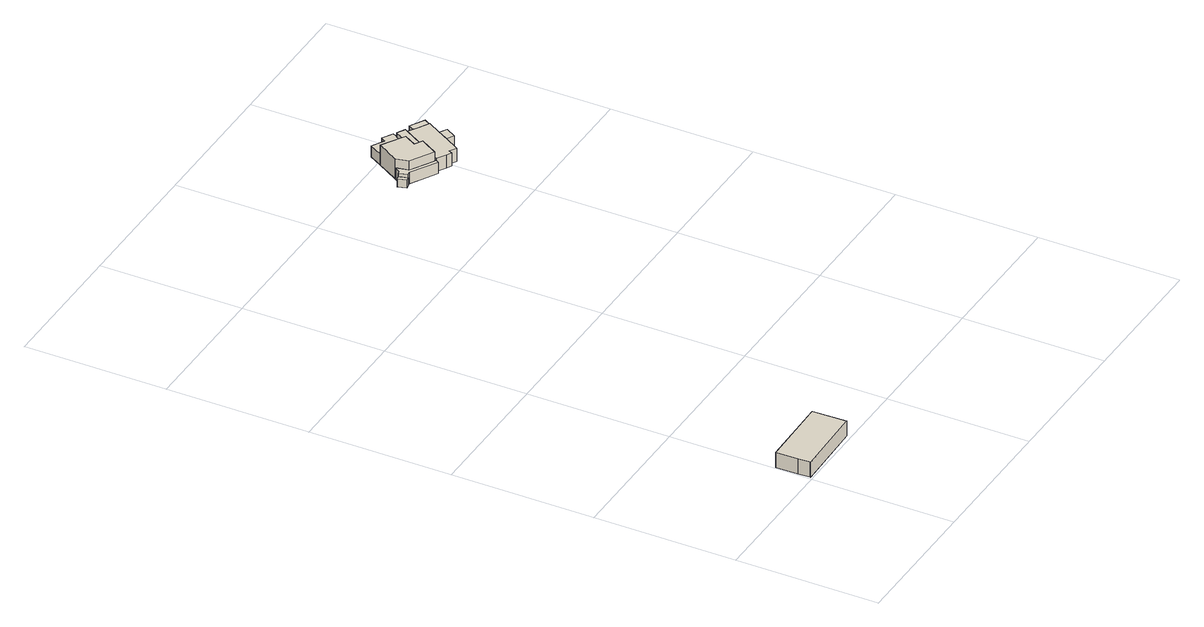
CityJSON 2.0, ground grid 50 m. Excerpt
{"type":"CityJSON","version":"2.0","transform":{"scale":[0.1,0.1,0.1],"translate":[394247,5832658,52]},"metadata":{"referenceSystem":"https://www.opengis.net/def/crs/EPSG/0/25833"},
"CityObjects":{
"building1":{"type":"Building","attributes":{"Gemeindeschluessel":"11000003","BezugspunktDach":"2200","function":"31001_2142","measuredHeight":5.61,"storeysAboveGround":2},"address":[{"country":"Germany","locality":"Berlin","thoroughfareNumber":"18 (1)","thoroughfareName":"Am Posseberg"}],"geometry":[{"type":"Solid","lod":"1","boundaries":[[[[0,1,2,3,4,5]],[[6,7,8,9,10,11]],[[6,11,5,4]],[[7,6,4,3]],[[8,7,3,2]],[[9,8,2,1]],[[10,9,1,0]],[[11,10,0,5]]]]}]},
"building2":{"type":"Building","attributes":{"Gemeindeschluessel":"11000003","BezugspunktDach":"2200","function":"51009_1610","measuredHeight":3,"storeysAboveGround":0},"address":[{"country":"Germany","locality":"Berlin"}],"geometry":[{"type":"Solid","lod":"1","boundaries":[[[[12,13,14,15]],[[16,17,18,19]],[[16,19,15,14]],[[17,16,14,13]],[[18,17,13,12]],[[19,18,12,15]]]]}]},
"building3":{"type":"Building","attributes":{"Gemeindeschluessel":"11000003","function":"31001_2010"},"address":[{"country":"Germany","locality":"Berlin","thoroughfareNumber":"32","thoroughfareName":"Am Posseberg"}],"children":["building3-1","building3-2","building3-3","building3-4","building3-5","building3-6","building3-7"]},
"building3-1":{"type":"BuildingPart","attributes":{"BezugspunktDach":"2200","measuredHeight":7.51,"storeysAboveGround":2},"parents":["building3"],"geometry":[{"type":"MultiSurface","lod":"1","boundaries":[[[20,21,22,23,24,25,26]],[[27,28,29,30,31,32,33]],[[27,33,26,25]],[[34,35,36,25,24]],[[37,38,39,28,24,23]],[[40,38,23,22]],[[41,42,43,44,30,22,21]],[[45,41,31,21,20]],[[33,46,45,20,26]],[[47,28,27,36,35,34]],[[29,28,39,38,37]],[[48,30,29,38,40]],[[30,44,43,49]],[[31,49,42,41]],[[50,32,31,41,45]],[[32,51,45,46,33]]]}]},
"building3-2":{"type":"BuildingPart","attributes":{"BezugspunktDach":"2200","measuredHeight":5.42,"storeysAboveGround":2},"parents":["building3"],"geometry":[{"type":"MultiSurface","lod":"1","boundaries":[[[52,53,54,55,56,57,58,59,60,61,44,43,62,63]],[[64,49,30,65,66,67,68,69,70,71,72,73,74,75]],[[64,76,77,63,62]],[[49,42,76,64,62,43]],[[66,65,61,60]],[[78,79,66,60,59]],[[80,78,67,59,58]],[[69,68,58,57]],[[81,82,57,56]],[[71,70,56,55]],[[72,71,55,54]],[[73,72,54,53]],[[74,73,53,52]],[[75,74,52,63]],[[75,77,76,64]],[[64,76,42,49]],[[30,49,43,44]],[[67,66,79,78]],[[68,67,78,80]],[[70,69,82,81]]]}]},
"building3-3":{"type":"BuildingPart","attributes":{"BezugspunktDach":"2200","measuredHeight":5.84,"storeysAboveGround":2},"parents":["building3"],"geometry":[{"type":"MultiSurface","lod":"1","boundaries":[[[40,83,84,85,39,38]],[[28,86,87,65,30,29]],[[29,38,29,28]],[[86,88,34,28,39,85]],[[89,88,86,85,84]],[[65,87,84,83]],[[44,61,65,83,40]],[[28,29,38,39]],[[28,34,88,86]],[[87,86,88,89]],[[30,65,61,44]],[[29,30,40,38]]]}]},
"building3-4":{"type":"BuildingPart","attributes":{"BezugspunktDach":"2200","measuredHeight":4.21,"storeysAboveGround":2},"parents":["building3"],"geometry":[{"type":"Solid","lod":"1","boundaries":[[[[34,88,89,90,91,92,93,35]],[[94,95,96,97,87,86,28,27]],[[94,27,35,93]],[[95,94,93,92]],[[96,95,92,91]],[[97,96,91,90]],[[87,97,90,89]],[[87,89,88,86]],[[28,86,88,34]],[[27,28,34,35]]]]}]},
"building3-5":{"type":"BuildingPart","attributes":{"BezugspunktDach":"2200","measuredHeight":4.46,"storeysAboveGround":2},"parents":["building3"],"geometry":[{"type":"MultiSurface","lod":"1","boundaries":[[[80,98,99,79]],[[100,101,68,66]],[[100,66,79,99]],[[101,100,99,98]],[[68,101,98,80]],[[68,67,102]],[[66,102,67,78,79]],[[80,78,67,68]]]}]},
"building3-6":{"type":"BuildingPart","attributes":{"BezugspunktDach":"2200","measuredHeight":4.46,"storeysAboveGround":2},"parents":["building3"],"geometry":[{"type":"Solid","lod":"1","boundaries":[[[[103,104,82,81]],[[69,105,106,70]],[[105,69,82,104]],[[106,105,104,103]],[[70,106,103,81]],[[69,70,81,82]]]]}]},
"building3-7":{"type":"BuildingPart","attributes":{"BezugspunktDach":"2200","measuredHeight":4.19,"storeysAboveGround":2},"parents":["building3"],"geometry":[{"type":"MultiSurface","lod":"1","boundaries":[[[107,108,109,77,76,42,41,45,46,110,111]],[[112,33,32,31,49,64,75,113,114,17,16]],[[112,16,111,110]],[[33,112,110,46]],[[31,32,31,41]],[[49,31,49,42]],[[113,75,77,109]],[[114,113,109,108]],[[17,114,108,107]],[[16,17,107,111]],[[32,33,46,45]],[[115,45,41,31,32]],[[41,42,49,31]],[[116,64,49,42,76]],[[76,77,75,64]]]}]}
},
"vertices":[
[10,51,62],[12,11,62],[12,9,62],[264,16,62],[261,136,62],[8,130,62],[261,136,6],[264,16,6],[12,9,6],[12,11,6],[10,51,6],[8,130,6],
[814,1850,45],[826,1853,45],[817,1884,45],[805,1881,45],[817,1884,15],[826,1853,15],[814,1850,15],[805,1881,15],
[851,1863,90],[931,1816,90],[967,1877,90],[940,1893,90],[965,1936,90],[885,1983,90],[841,1906,90],[885,1983,15],[965,1936,15],[940,1893,15],[967,1877,15],[931,1816,15],[851,1863,15],[841,1906,15],[965,1936,57],[885,1983,57],[885,1983,39],[940,1893,19],[940,1893,73],[965,1936,73],[967,1877,73],[931,1816,57],[937,1827,57],[937,1827,64],[967,1877,64],[851,1863,57],[841,1906,57],[965,1936,27],[967,1877,63],[937,1827,15],[851,1863,46],[851,1863,29],
[969,1793,64],[984,1784,64],[991,1796,64],[1015,1782,64],[1049,1840,64],[1070,1876,64],[1096,1920,64],[1057,1942,64],[1046,1949,64],[1019,1965,64],[942,1824,64],[935,1813,64],[942,1824,15],[1019,1965,15],[1046,1949,15],[1057,1942,15],[1096,1920,15],[1070,1876,15],[1049,1840,15],[1015,1782,15],[991,1796,15],[984,1784,15],[969,1793,15],[935,1813,15],[942,1824,57],[935,1813,57],[1057,1942,60],[1046,1949,60],[1096,1920,60],[1049,1840,60],[1070,1876,60],
[1019,1965,73],[992,1980,73],[991,1981,73],[991,1981,15],[992,1980,15],[991,1981,57],[992,1980,57],
[1002,1998,57],[965,2020,57],[954,2003,57],[912,2028,57],[912,2028,15],[954,2003,15],[965,2020,15],[1002,1998,15],
[1110,1944,60],[1060,1973,60],[1060,1973,15],[1110,1944,15],[1057,1943,15],
[1077,1824,60],[1098,1860,60],[1098,1860,15],[1077,1824,15],
[826,1853,57],[837,1856,57],[929,1802,57],[829,1887,57],[817,1884,57],[829,1887,15],[929,1802,15],[837,1856,15],[851,1863,37],[942,1824,36]
]}
